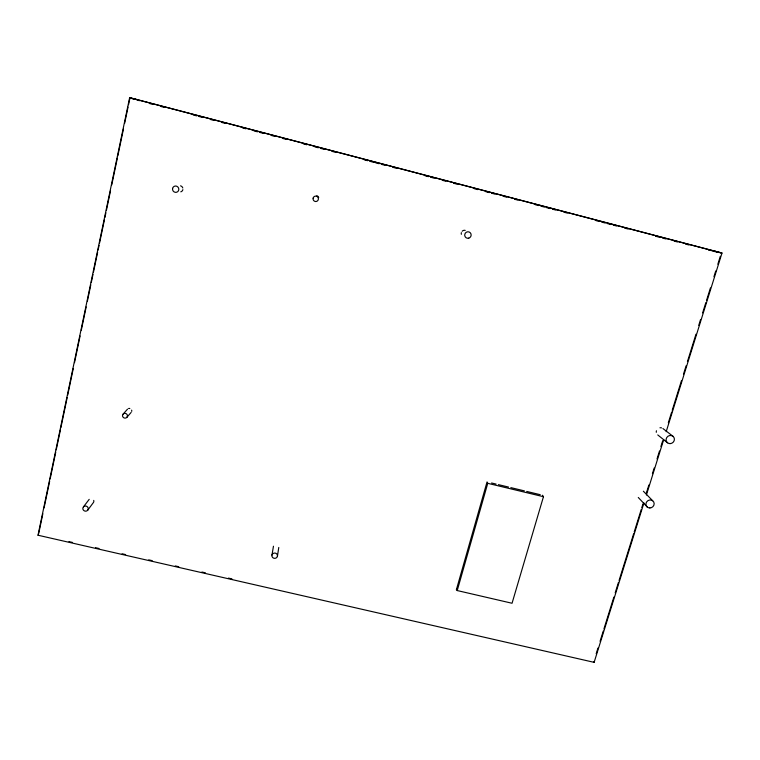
<?xml version="1.0" encoding="UTF-8"?>
<svg xmlns="http://www.w3.org/2000/svg" width="760" height="760" viewBox="0 0 760 760"><rect width="100%" height="100%" fill="white"/><g stroke="black" fill="none" stroke-linecap="round" stroke-linejoin="round"><path stroke-width="1.14" d="M277.419 556.329A2.803 2.66 2.7 0 0 273.894 553.147A2.803 2.66 2.7 0 0 272.764 557.621A2.803 2.66 2.7 0 0 277.419 556.329L278.777 547.457M271.966 555.066L273.457 546.221M643.929 502.92L594.12 662.35L38 535.221L129.647 97.651L722 253.032L666.188 431.69M38.712 533.482L42.854 513.731M44.07 507.927L49.666 481.203M50.16 478.876L55.755 452.152M56.24 449.834L60.382 430.074M60.866 427.756L67.194 397.546M67.688 395.219L73.283 368.495M74.499 362.691L80.094 335.967M81.311 330.153L86.184 306.916M87.4 301.112L90.811 284.848M91.295 282.52L92.995 274.388M93.489 272.061L97.622 252.31M98.106 249.992L99.085 245.337M99.569 243.019L104.443 219.782M104.927 217.455L105.896 212.809M106.39 210.482L110.523 190.732M111.739 184.927L117.344 158.203M117.828 155.876L123.424 129.152M124.64 123.348L128.05 107.074M128.535 104.756L129.998 97.784L721.373 252.909M456.342 589.864L487.046 481.906L487.749 483.322L457.226 590.558L512.05 603.26L543.466 496.707L542.517 495.235M596.192 653.723L597.968 648.024M600.058 641.326L603.269 631.047M603.934 628.928L613.88 597.075M615.192 592.866L618.478 582.359M619.067 580.469L633.678 533.681M634.201 532.01L641.24 509.475M641.811 507.642L642.998 503.832M646.408 492.917L648.888 484.994M652.422 473.68L654.189 468.017M657.02 458.954L659.49 451.031M660.906 446.5L662.672 440.847M668.334 422.731L671.65 412.101M672.22 410.276L681.52 380.484M683.534 374.043L686.109 365.807M687.429 361.589L695.98 334.2M698.744 325.365L700.568 319.523M702.63 312.911L705.859 302.584M706.524 300.456L710.438 287.907M713.944 276.688L715.73 270.969M717.839 264.233L720.309 256.291M646.399 495.007L663.708 439.603M87.571 510.387A2.736 2.575 19 0 0 86.079 506.084A2.736 2.575 19 0 0 82.954 509.314A2.736 2.575 19 0 0 87.571 510.387L93.166 502.854A2.679 2.517 19.2 0 0 93.708 500.394M83.495 506.806L89.195 499.348M38 535.221L38.475 534.65M126.825 417.392A2.498 2.384 24.1 0 0 125.495 413.402A2.498 2.384 24.1 0 0 122.626 416.394A2.498 2.384 24.1 0 0 126.825 417.392L131.129 412.423M123.139 414.067L127.528 409.155M708.472 250.03L716.423 251.608M714.466 251.531L722 253.032M68.96 541.623L72.428 542.412M95.541 547.694L99.009 548.492M122.123 553.774L125.59 554.572M148.713 559.854L152.18 560.642M175.294 565.934L178.761 566.722M201.875 572.014L205.343 572.803M228.456 578.094L231.923 578.883M491.578 482.99L496.109 484.082M498.37 484.623L508.554 487.075M510.825 487.616L524.409 490.884M526.67 491.425L540.255 494.693M487.749 483.322L543.466 496.707M149.587 103.531L153.026 104.433M161.063 106.533L164.502 107.436M193.192 114.969L196.641 115.871M198.93 116.47L202.379 117.372M210.406 119.481L213.855 120.384M221.882 122.493L225.331 123.395M242.544 127.908L245.983 128.81M254.02 130.919L257.459 131.822M259.758 132.42L263.197 133.323M271.234 135.432L274.673 136.334M282.71 138.443L286.149 139.346M303.363 143.858L306.812 144.761M314.849 146.87L318.288 147.773M320.587 148.371L324.026 149.273M332.063 151.382L335.502 152.285M364.192 159.809L367.631 160.711M369.93 161.32L373.369 162.222M375.668 162.82L379.107 163.723M381.406 164.331L384.845 165.233M392.882 167.333L396.33 168.236M425.02 175.759L428.459 176.662M430.758 177.27L434.197 178.173M442.234 180.281L445.673 181.184M453.71 183.293L457.149 184.195M474.363 188.708L477.812 189.611M485.839 191.719L489.288 192.622M491.578 193.22L495.026 194.123M503.053 196.232L506.502 197.134M514.529 199.243L517.978 200.146M535.192 204.659L538.631 205.561M540.93 206.159L544.369 207.062M546.668 207.67L550.107 208.572M552.406 209.171L555.845 210.073M563.882 212.182L567.321 213.085M596.011 220.609L599.459 221.511M601.749 222.119L605.197 223.022M607.487 223.62L610.936 224.523M613.225 225.121L616.673 226.024M624.701 228.133L628.149 229.035M655.69 236.265L660.278 237.462M662.577 238.07L666.017 238.972M674.053 241.082L677.492 241.984M685.529 244.083L688.968 244.986M129.647 97.651L134.111 99.351M135.404 99.199L139.403 100.738M662.91 428.526L672.913 436.249M657.742 434.919L667.575 442.823M643.369 491.216L652.678 500.755M638.276 497.477L647.415 507.195M593.721 661.608L594.12 662.35M456.674 588.686L457.226 590.558M128.573 408.528A2.441 2.337 24.3 0 1 129.827 408.509M131.632 410.144A2.441 2.337 24.3 0 1 131.698 411.359M316.806 195.738A2.66 2.622 72.4 0 1 318.706 197.59M180.528 185.839A3.135 3.03 53.4 0 1 182.789 188.014M182.865 189.62A3.135 3.03 53.4 0 1 180.785 191.833M461.358 234.308A3.183 3.116 -61.4 0 1 461.367 232.664M462.184 231.239A3.183 3.116 -61.4 0 1 465.215 230.375M656.298 432.316A4.123 3.885 -36.2 0 1 656.459 430.768M659.956 427.794A4.123 3.885 -36.2 0 1 661.523 427.87M313.12 198.151A2.727 2.679 72.2 0 0 316.474 201.438A2.727 2.679 72.2 0 0 317.585 196.878A2.727 2.679 72.2 0 0 313.12 198.151M172.596 188.394A3.22 3.116 53.1 0 0 176.633 192.251A3.22 3.116 53.1 0 0 177.802 186.912A3.22 3.116 53.1 0 0 172.596 188.394M468.74 238.165A3.268 3.201 -60.7 0 0 470.221 232.702A3.268 3.201 -60.7 0 0 464.825 234.222A3.268 3.201 -60.7 0 0 468.74 238.165M649.885 507.965A4.189 3.923 -30.9 0 0 653.686 501.904A4.189 3.923 -30.9 0 0 646.551 502.046A4.189 3.923 -30.9 0 0 649.885 507.965M670.073 443.622A4.256 3.99 -36 0 0 673.939 437.427A4.256 3.99 -36 0 0 666.729 437.56A4.256 3.99 -36 0 0 670.073 443.622"/></g></svg>
